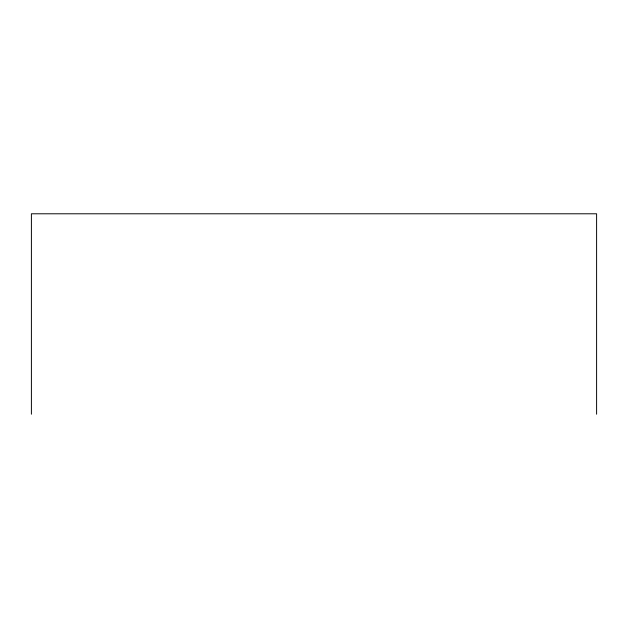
<?xml version="1.0" encoding="UTF-8"?>
<svg xmlns="http://www.w3.org/2000/svg" width="628" height="628" viewBox="0 0 628 628"><rect width="100%" height="100%" fill="white"/><g stroke="black" fill="none" stroke-linecap="round" stroke-linejoin="round"><path stroke-width="0.94" d="M596.6 414.213L596.6 213.787L31.4 213.787L31.4 414.213"/></g></svg>
